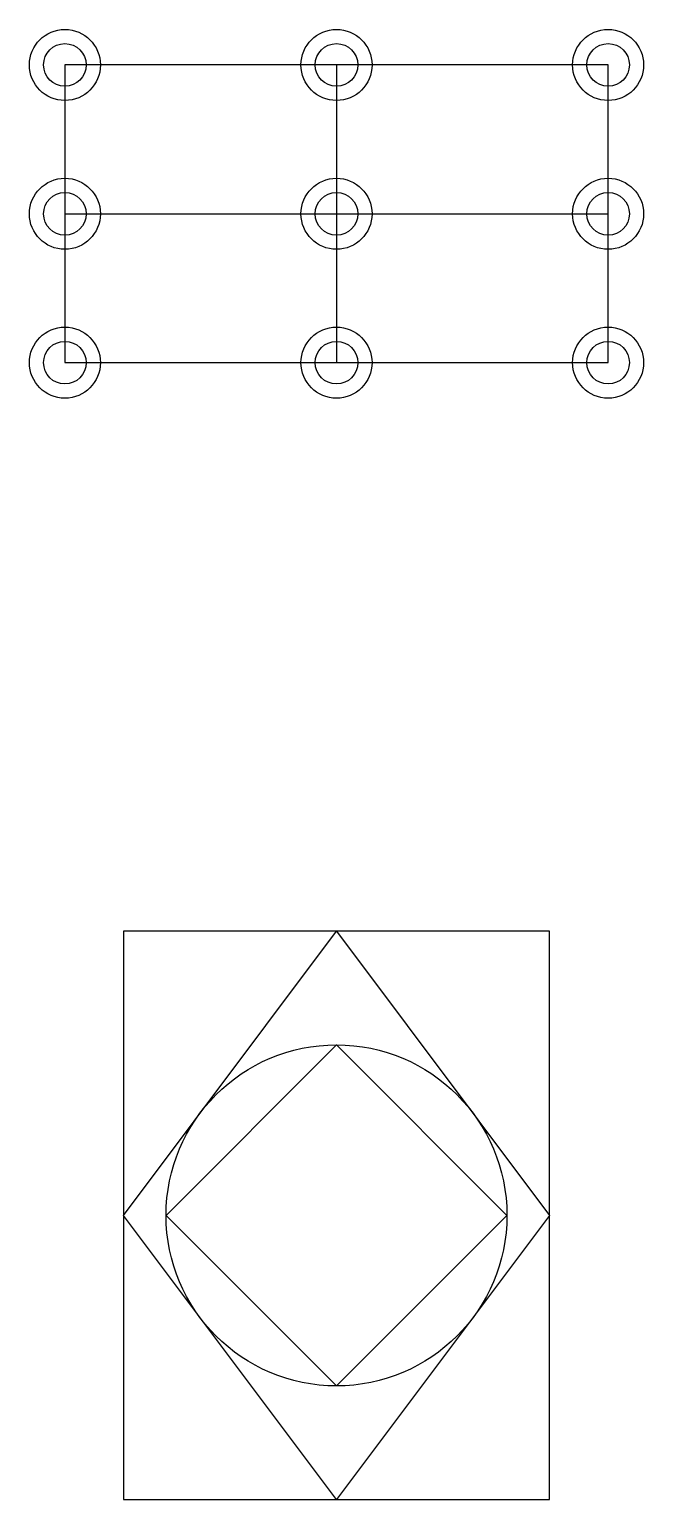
# Model space of a CAD drawing. Header units: millimetres. Extents: x 57 to 144, y 36 to 243.
import ezdxf

# ---------------------------------------------------------------- set-up
doc = ezdxf.new("R2010")
doc.units = ezdxf.units.MM

msp = doc.modelspace()

# ---------------------------------------------------------------- linework, layer by layer
for p, q in [((138.5, 237.9), (62, 237.9)), ((62, 237.9), (62, 196)), ((100.25, 237.9), (100.25, 196)), ((138.5, 196), (138.5, 237.9)), ((62, 216.95), (138.5, 216.95)), ((62, 196), (138.5, 196)), ((70.25, 116), (70.25, 36)), ((130.25, 116), (70.25, 116)), ((70.25, 76), (100.25, 116)), ((100.25, 116), (130.25, 76)), ((130.25, 36), (130.25, 116)), ((100.25, 100), (76.25, 76)), ((124.25, 76), (100.25, 100)), ((100.25, 36), (70.25, 76)), ((76.25, 76), (100.25, 52)), ((130.25, 76), (100.25, 36)), ((100.25, 52), (124.25, 76)), ((70.25, 36), (130.25, 36))]:
    msp.add_line(p, q)
for centre, radius in [((62, 237.9), 5), ((100.25, 237.9), 5), ((138.5, 237.9), 5), ((62, 237.9), 3), ((100.25, 237.9), 3), ((138.5, 237.9), 3), ((62, 216.95), 5), ((100.25, 216.95), 5), ((138.5, 216.95), 5), ((62, 216.95), 3), ((100.25, 216.95), 3), ((138.5, 216.95), 3), ((62, 196), 5), ((100.25, 196), 5), ((138.5, 196), 5), ((62, 196), 3), ((100.25, 196), 3), ((138.5, 196), 3), ((100.25, 76), 24)]:
    msp.add_circle(centre, radius)

doc.saveas('drawing.dxf')
